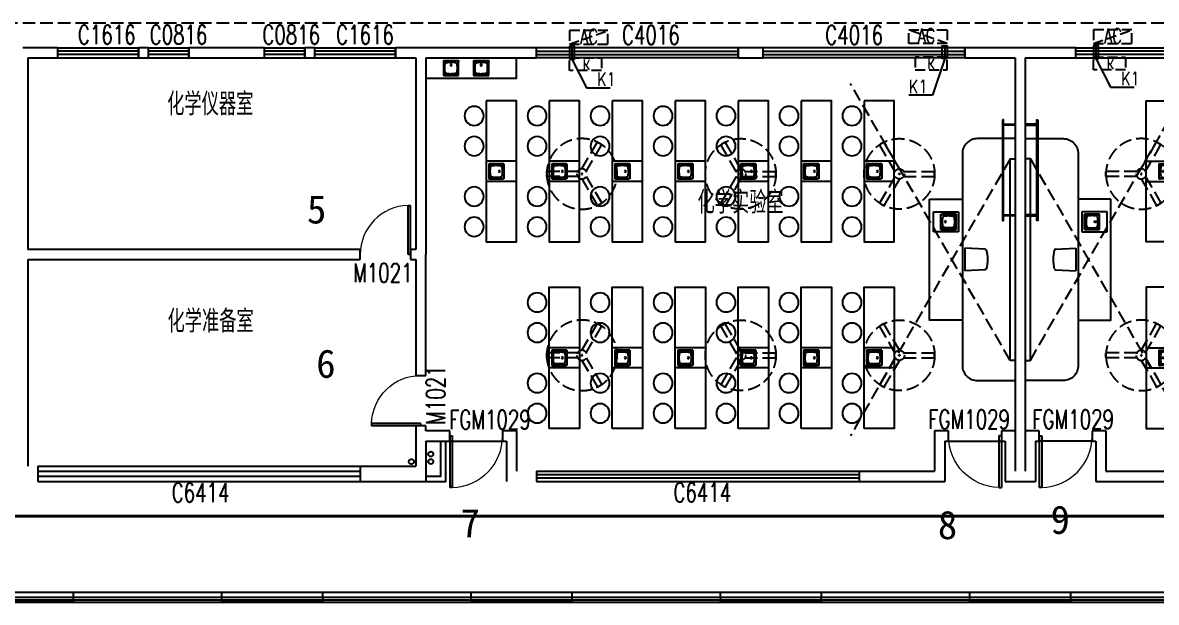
# Model space of a CAD drawing. Extents: x 447078 to 1776277, y 243534 to 519428.
# Drawn here: x 952096 to 974596, y 481541 to 493041 of the extents above; entities that cross this region are included whole.
import ezdxf

# ---------------------------------------------------------------- set-up
doc = ezdxf.new("R2010")
doc.units = 0
doc.header["$LTSCALE"] = 1000
doc.header["$MEASUREMENT"] = 0
for name, pattern in [('AP-02-RETAIL$0$DASH', [0.35, 0.25, -0.1]), ('CCDID0GLB00001', [30, 26.5, -1.5, 0.5, -1.5]), ('DASH', [0.35, 0.25, -0.1]), ('HIDDEN3', [1.905, 1.27, -0.635])]:
    doc.linetypes.add(name, pattern=pattern)
for name, color, linetype in [('A-DOOR', 2, 'Continuous'), ('A-DRAI', 61, 'Continuous'), ('A-EQPM-MECH', 191, 'Continuous'), ('A-FIXT-DASH', 211, 'HIDDEN3'), ('A-FURN', 251, 'Continuous'), ('A-HRAL', 104, 'Continuous'), ('A-HYDR', 1, 'CCDID0GLB00001'), ('A-OVER', 23, 'Continuous'), ('A-WALL', 140, 'Continuous'), ('A-WIND', 2, 'Continuous'), ('A-WIND-IDEN', 4, 'Continuous'), ('G-0-XREF', 2, 'Continuous'), ('G-ANNO-NOTE', 80, 'Continuous'), ('X-连廊栏杆修改', 43, 'Continuous'), ('家具', 9, 'Continuous')]:
    doc.layers.add(name, color=color, linetype=linetype)
doc.layers.add('A桥架图层', color=2, linetype='Continuous', lineweight=40)
doc.styles.add('_TCH_DIM', font='SIMPLEX', dxfattribs={"bigfont": 'GBCBIG'})
doc.styles.add('_TCH_WINDOW', font='SIMPLEX', dxfattribs={"height": 3.5, "bigfont": 'GBCBIG'})
doc.styles.add('CCDI_T_G02', font='simplex.shx', dxfattribs={"width": 0.8, "bigfont": 'zjdz.shx'})
doc.styles.add('CCDI_T_G03', font='')
doc.styles.add('Note$0$CCDI-TOG-02', font='simplex.shx', dxfattribs={"width": 0.8, "bigfont": 'zjdz.shx'})
doc.styles.get('CCDI_T_G03').set_extended_font_data('SimHei')

# ---------------------------------------------------------------- blocks, each defined once
blk = doc.blocks.new('PSG-LG')
at = {"layer": 'A-DRAI'}
for centre in [(32300, 13341), (32300, 13191)]:
    blk.add_circle(centre, 50, dxfattribs=at)
at = {"layer": 'A-HYDR'}
blk.add_circle((31916, 13191), 50, dxfattribs=at)
at = {"layer": 'A-WALL'}
for points in [[(32200, 12800), (32600, 12800), (32600, 13600)], [(32200, 12900), (32500, 12900), (32500, 13600)]]:
    blk.add_lwpolyline(points, dxfattribs=at)
blk = doc.blocks.new('dfc-1')
at = {"layer": 'A-FURN', "linetype": 'DASH'}
for p, q in [((0, 100), (306, 630)), ((87, 50), (392, 580)), ((-87, 50), (-698, 50)), ((-87, -50), (-698, -50)), ((0, -100), (306, -630)), ((87, -50), (392, -580))]:
    blk.add_line(p, q, dxfattribs=at)
for radius in [700, 100, 10]:
    blk.add_circle((0, 0), radius, dxfattribs=at)
for start, end in [(55.904, 64.096), (175.904, 184.096), (295.904, 304.096)]:
    blk.add_arc((0, 0), 700, start, end, dxfattribs=at)
blk = doc.blocks.new('sinkt')
at = {"layer": 'A-FURN'}
for p, q in [((101833719, 17376395), (101833219, 17376395)), ((101833219, 17376395), (101833219, 17375995)), ((101833669, 17376345), (101833369, 17376345)), ((101833369, 17376345), (101833369, 17376045)), ((101833369, 17376345), (101833669, 17376345)), ((101833369, 17376329), (101833393, 17376329)), ((101833623, 17376329), (101833393, 17376329)), ((101833669, 17376045), (101833669, 17376345)), ((101833669, 17376345), (101833669, 17376045)), ((101833719, 17375995), (101833719, 17376395)), ((101833403, 17376221), (101833402, 17376216)), ((101833402, 17376216), (101833402, 17376212)), ((101833402, 17376212), (101833402, 17376207)), ((101833402, 17376207), (101833402, 17376204)), ((101833402, 17376204), (101833402, 17376201)), ((101833402, 17376201), (101833402, 17376198)), ((101833402, 17376198), (101833402, 17376196)), ((101833402, 17376196), (101833402, 17376193)), ((101833402, 17376193), (101833402, 17376187)), ((101833402, 17376187), (101833402, 17376181)), ((101833402, 17376181), (101833402, 17376175)), ((101833402, 17376175), (101833402, 17376169)), ((101833402, 17376169), (101833403, 17376163)), ((101833404, 17376236), (101833403, 17376230)), ((101833403, 17376230), (101833403, 17376226)), ((101833403, 17376226), (101833403, 17376221)), ((101833403, 17376163), (101833403, 17376157)), ((101833403, 17376157), (101833403, 17376151)), ((101833403, 17376151), (101833404, 17376145)), ((101833405, 17376248), (101833404, 17376242)), ((101833404, 17376242), (101833404, 17376236)), ((101833404, 17376145), (101833404, 17376139)), ((101833404, 17376139), (101833404, 17376133)), ((101833404, 17376133), (101833405, 17376127)), ((101833406, 17376259), (101833405, 17376254)), ((101833405, 17376254), (101833405, 17376248)), ((101833405, 17376127), (101833406, 17376121)), ((101833407, 17376269), (101833406, 17376264)), ((101833406, 17376264), (101833406, 17376259)), ((101833406, 17376121), (101833406, 17376115)), ((101833406, 17376115), (101833408, 17376109)), ((101833408, 17376273), (101833407, 17376269)), ((101833409, 17376278), (101833408, 17376273)), ((101833408, 17376109), (101833410, 17376103)), ((101833410, 17376282), (101833409, 17376278)), ((101833412, 17376285), (101833410, 17376282)), ((101833410, 17376103), (101833412, 17376099)), ((101833414, 17376288), (101833412, 17376285)), ((101833412, 17376099), (101833414, 17376095)), ((101833415, 17376291), (101833414, 17376288)), ((101833414, 17376095), (101833417, 17376091)), ((101833418, 17376294), (101833415, 17376291)), ((101833420, 17376296), (101833418, 17376294)), ((101833423, 17376299), (101833420, 17376296)), ((101833425, 17376301), (101833423, 17376299)), ((101833428, 17376303), (101833425, 17376301)), ((101833431, 17376305), (101833428, 17376303)), ((101833435, 17376307), (101833431, 17376305)), ((101833439, 17376309), (101833435, 17376307)), ((101833443, 17376310), (101833439, 17376309)), ((101833448, 17376311), (101833443, 17376310)), ((101833452, 17376312), (101833448, 17376311)), ((101833457, 17376312), (101833452, 17376312)), ((101833463, 17376313), (101833457, 17376312)), ((101833468, 17376314), (101833463, 17376313)), ((101833474, 17376314), (101833468, 17376314)), ((101833479, 17376315), (101833474, 17376314)), ((101833485, 17376315), (101833479, 17376315)), ((101833494, 17376316), (101833485, 17376315)), ((101833503, 17376316), (101833494, 17376316)), ((101833513, 17376316), (101833503, 17376316)), ((101833522, 17376316), (101833513, 17376316)), ((101833532, 17376316), (101833522, 17376316)), ((101833535, 17376316), (101833532, 17376316)), ((101833538, 17376316), (101833535, 17376316)), ((101833541, 17376316), (101833538, 17376316)), ((101833544, 17376316), (101833541, 17376316)), ((101833547, 17376316), (101833544, 17376316)), ((101833552, 17376315), (101833547, 17376316)), ((101833556, 17376315), (101833552, 17376315)), ((101833560, 17376315), (101833556, 17376315)), ((101833564, 17376315), (101833560, 17376315)), ((101833568, 17376314), (101833564, 17376315)), ((101833573, 17376314), (101833568, 17376314)), ((101833578, 17376314), (101833573, 17376314)), ((101833583, 17376313), (101833578, 17376314)), ((101833587, 17376313), (101833583, 17376313)), ((101833592, 17376312), (101833587, 17376313)), ((101833595, 17376312), (101833592, 17376312)), ((101833599, 17376311), (101833595, 17376312)), ((101833602, 17376310), (101833599, 17376311)), ((101833605, 17376309), (101833602, 17376310)), ((101833608, 17376307), (101833605, 17376309)), ((101833611, 17376306), (101833608, 17376307)), ((101833613, 17376304), (101833611, 17376306)), ((101833616, 17376302), (101833613, 17376304)), ((101833618, 17376300), (101833616, 17376302)), ((101833620, 17376297), (101833618, 17376300)), ((101833619, 17376093), (101833622, 17376095)), ((101833622, 17376295), (101833620, 17376297)), ((101833624, 17376292), (101833622, 17376295)), ((101833622, 17376095), (101833624, 17376098)), ((101833625, 17376290), (101833624, 17376292)), ((101833624, 17376098), (101833626, 17376101)), ((101833627, 17376287), (101833625, 17376290)), ((101833626, 17376101), (101833627, 17376105)), ((101833628, 17376284), (101833627, 17376287)), ((101833627, 17376105), (101833629, 17376109)), ((101833629, 17376280), (101833628, 17376284)), ((101833630, 17376276), (101833629, 17376280)), ((101833629, 17376109), (101833630, 17376114)), ((101833631, 17376272), (101833630, 17376276)), ((101833630, 17376114), (101833631, 17376118)), ((101833631, 17376268), (101833631, 17376272)), ((101833632, 17376264), (101833631, 17376268)), ((101833631, 17376123), (101833632, 17376128)), ((101833631, 17376118), (101833631, 17376123)), ((101833633, 17376257), (101833632, 17376264)), ((101833632, 17376131), (101833633, 17376135)), ((101833632, 17376128), (101833632, 17376131)), ((101833634, 17376250), (101833633, 17376257)), ((101833633, 17376135), (101833634, 17376139)), ((101833634, 17376243), (101833634, 17376250)), ((101833635, 17376236), (101833634, 17376243)), ((101833634, 17376142), (101833635, 17376146)), ((101833634, 17376139), (101833634, 17376142)), ((101833636, 17376229), (101833635, 17376236)), ((101833635, 17376151), (101833636, 17376156)), ((101833635, 17376146), (101833635, 17376151)), ((101833636, 17376222), (101833636, 17376229)), ((101833637, 17376215), (101833636, 17376222)), ((101833636, 17376176), (101833637, 17376180)), ((101833636, 17376172), (101833636, 17376176)), ((101833636, 17376167), (101833636, 17376172)), ((101833636, 17376161), (101833636, 17376167)), ((101833636, 17376156), (101833636, 17376161)), ((101833637, 17376207), (101833637, 17376215)), ((101833637, 17376200), (101833637, 17376207)), ((101833637, 17376193), (101833637, 17376200)), ((101833637, 17376189), (101833637, 17376193)), ((101833637, 17376184), (101833637, 17376189)), ((101833637, 17376180), (101833637, 17376184)), ((101833654, 17376195), (101833654, 17376298)), ((101833654, 17376195), (101833654, 17376091)), ((101833219, 17375995), (101833719, 17375995)), ((101833369, 17376060), (101833393, 17376060)), ((101833369, 17376045), (101833669, 17376045)), ((101833369, 17376045), (101833393, 17376045)), ((101833623, 17376060), (101833393, 17376060)), ((101833669, 17376045), (101833393, 17376045)), ((101833417, 17376091), (101833420, 17376088)), ((101833420, 17376088), (101833424, 17376085)), ((101833424, 17376085), (101833430, 17376082)), ((101833430, 17376082), (101833436, 17376079)), ((101833436, 17376079), (101833443, 17376077)), ((101833443, 17376077), (101833450, 17376076)), ((101833450, 17376076), (101833457, 17376075)), ((101833457, 17376075), (101833464, 17376075)), ((101833464, 17376075), (101833472, 17376074)), ((101833472, 17376074), (101833479, 17376074)), ((101833479, 17376074), (101833486, 17376074)), ((101833486, 17376074), (101833493, 17376074)), ((101833493, 17376074), (101833501, 17376073)), ((101833501, 17376073), (101833509, 17376073)), ((101833509, 17376073), (101833516, 17376073)), ((101833516, 17376073), (101833524, 17376073)), ((101833524, 17376073), (101833531, 17376073)), ((101833531, 17376073), (101833538, 17376074)), ((101833538, 17376074), (101833545, 17376074)), ((101833545, 17376074), (101833552, 17376074)), ((101833552, 17376074), (101833558, 17376075)), ((101833558, 17376075), (101833565, 17376075)), ((101833565, 17376075), (101833570, 17376076)), ((101833570, 17376076), (101833575, 17376076)), ((101833575, 17376076), (101833580, 17376076)), ((101833580, 17376076), (101833585, 17376077)), ((101833585, 17376077), (101833590, 17376077)), ((101833590, 17376077), (101833593, 17376078)), ((101833593, 17376078), (101833597, 17376078)), ((101833597, 17376078), (101833600, 17376079)), ((101833600, 17376079), (101833604, 17376081)), ((101833604, 17376081), (101833607, 17376082)), ((101833607, 17376082), (101833609, 17376083)), ((101833609, 17376083), (101833611, 17376085)), ((101833611, 17376085), (101833613, 17376086)), ((101833613, 17376086), (101833615, 17376088)), ((101833615, 17376088), (101833617, 17376090)), ((101833617, 17376090), (101833619, 17376093))]:
    blk.add_line(p, q, dxfattribs=at)
for centre, radius in [((101833393, 17376314), 9.18), ((101833457, 17376195), 15.3)]:
    blk.add_circle(centre, radius, dxfattribs=at)
for centre, start, end in [((101833623, 17376298), 0, 90), ((101833623, 17376091), 270, 0)]:
    blk.add_arc(centre, 30.9, start, end, dxfattribs=at)
blk = doc.blocks.new('CHAIR4')
at = {"layer": 'A-FURN'}
for p, q in [((-449, 226), (0, 248)), ((0, 248), (0, -248)), ((-449, -226), (0, -248))]:
    blk.add_line(p, q, dxfattribs=at)
for centre, radius, start, end in [((267, 0), 767, 164.2925, 195.7075), ((-447, 201), 25, 92.8624, 164.2925), ((-447, -201), 25, 195.7075, 267.1376)]:
    blk.add_arc(centre, radius, start, end, dxfattribs=at)
blk = doc.blocks.new('sinks')
at = {"layer": 'A-FURN'}
for p, q in [((101861908, 17372404), (101861908, 17372383)), ((101861908, 17372154), (101861908, 17372383)), ((101861921, 17372192), (101861921, 17372404)), ((101861933, 17372318), (101861932, 17372312)), ((101861932, 17372312), (101861932, 17372306)), ((101861934, 17372336), (101861933, 17372330)), ((101861933, 17372330), (101861933, 17372324)), ((101861933, 17372324), (101861933, 17372318)), ((101861935, 17372342), (101861934, 17372336)), ((101861937, 17372348), (101861935, 17372342)), ((101861939, 17372353), (101861937, 17372348)), ((101861942, 17372358), (101861939, 17372353)), ((101861944, 17372361), (101861942, 17372358)), ((101861947, 17372364), (101861944, 17372361)), ((101861950, 17372366), (101861947, 17372364)), ((101861953, 17372368), (101861950, 17372366)), ((101861956, 17372370), (101861953, 17372368)), ((101861961, 17372371), (101861956, 17372370)), ((101861966, 17372372), (101861961, 17372371)), ((101861971, 17372373), (101861966, 17372372)), ((101861976, 17372374), (101861971, 17372373)), ((101861981, 17372374), (101861976, 17372374)), ((101861986, 17372374), (101861981, 17372374)), ((101861991, 17372375), (101861986, 17372374)), ((101861997, 17372375), (101861991, 17372375)), ((101862002, 17372375), (101861997, 17372375)), ((101862007, 17372376), (101862002, 17372375)), ((101862012, 17372376), (101862007, 17372376)), ((101862017, 17372376), (101862012, 17372376)), ((101862021, 17372376), (101862017, 17372376)), ((101862026, 17372376), (101862021, 17372376)), ((101862031, 17372376), (101862026, 17372376)), ((101862034, 17372376), (101862031, 17372376)), ((101862036, 17372376), (101862034, 17372376)), ((101862038, 17372376), (101862036, 17372376)), ((101862041, 17372376), (101862038, 17372376)), ((101862043, 17372376), (101862041, 17372376)), ((101862047, 17372376), (101862043, 17372376)), ((101862051, 17372376), (101862047, 17372376)), ((101862055, 17372376), (101862051, 17372376)), ((101862059, 17372376), (101862055, 17372376)), ((101862063, 17372375), (101862059, 17372376)), ((101862067, 17372375), (101862063, 17372375)), ((101862072, 17372374), (101862067, 17372375)), ((101862077, 17372374), (101862072, 17372374)), ((101862082, 17372373), (101862077, 17372374)), ((101862087, 17372373), (101862082, 17372373)), ((101862091, 17372373), (101862087, 17372373)), ((101862094, 17372372), (101862091, 17372373)), ((101862098, 17372371), (101862094, 17372372)), ((101862102, 17372371), (101862098, 17372371)), ((101862106, 17372369), (101862102, 17372371)), ((101862108, 17372368), (101862106, 17372369)), ((101862111, 17372367), (101862108, 17372368)), ((101862113, 17372365), (101862111, 17372367)), ((101862115, 17372363), (101862113, 17372365)), ((101862117, 17372361), (101862115, 17372363)), ((101862120, 17372359), (101862117, 17372361)), ((101862122, 17372357), (101862120, 17372359)), ((101862123, 17372354), (101862122, 17372357)), ((101862125, 17372352), (101862123, 17372354)), ((101862127, 17372349), (101862125, 17372352)), ((101862128, 17372345), (101862127, 17372349)), ((101862129, 17372342), (101862128, 17372345)), ((101862130, 17372338), (101862129, 17372342)), ((101862130, 17372334), (101862130, 17372338)), ((101862131, 17372330), (101862130, 17372334)), ((101862132, 17372326), (101862131, 17372330)), ((101862132, 17372321), (101862132, 17372326)), ((101862132, 17372317), (101862132, 17372321)), ((101862133, 17372312), (101862132, 17372317)), ((101862133, 17372307), (101862133, 17372312)), ((101862145, 17372192), (101862145, 17372404)), ((101862158, 17372404), (101862158, 17372154)), ((101862158, 17372154), (101861908, 17372154)), ((101861932, 17372306), (101861932, 17372300)), ((101861932, 17372300), (101861932, 17372294)), ((101861932, 17372294), (101861932, 17372287)), ((101861932, 17372287), (101861932, 17372281)), ((101861932, 17372281), (101861932, 17372275)), ((101861932, 17372275), (101861932, 17372269)), ((101861932, 17372269), (101861932, 17372263)), ((101861932, 17372263), (101861932, 17372257)), ((101861932, 17372257), (101861933, 17372252)), ((101861933, 17372252), (101861933, 17372246)), ((101861933, 17372246), (101861933, 17372240)), ((101861933, 17372240), (101861934, 17372236)), ((101861934, 17372236), (101861934, 17372232)), ((101861934, 17372232), (101861934, 17372228)), ((101861934, 17372228), (101861935, 17372224)), ((101861935, 17372224), (101861935, 17372220)), ((101861935, 17372220), (101861935, 17372217)), ((101861935, 17372217), (101861936, 17372214)), ((101861936, 17372214), (101861937, 17372211)), ((101861937, 17372211), (101861938, 17372208)), ((101861938, 17372208), (101861939, 17372206)), ((101861939, 17372206), (101861940, 17372204)), ((101861940, 17372204), (101861941, 17372202)), ((101861941, 17372202), (101861943, 17372200)), ((101861943, 17372200), (101861944, 17372199)), ((101861944, 17372199), (101861946, 17372197)), ((101861946, 17372197), (101861948, 17372195)), ((101862033, 17372167), (101861946, 17372167)), ((101861948, 17372195), (101861950, 17372193)), ((101861950, 17372193), (101861953, 17372191)), ((101861953, 17372191), (101861955, 17372190)), ((101861955, 17372190), (101861958, 17372189)), ((101861958, 17372189), (101861962, 17372187)), ((101861962, 17372187), (101861965, 17372186)), ((101861965, 17372186), (101861969, 17372186)), ((101861969, 17372186), (101861973, 17372185)), ((101861973, 17372185), (101861977, 17372185)), ((101861977, 17372185), (101861980, 17372184)), ((101861980, 17372184), (101861983, 17372184)), ((101861983, 17372184), (101861986, 17372183)), ((101861986, 17372183), (101861989, 17372183)), ((101861989, 17372183), (101861992, 17372182)), ((101861992, 17372182), (101861997, 17372182)), ((101861997, 17372182), (101862001, 17372182)), ((101862001, 17372182), (101862005, 17372181)), ((101862005, 17372181), (101862009, 17372181)), ((101862009, 17372181), (101862014, 17372181)), ((101862014, 17372181), (101862017, 17372181)), ((101862017, 17372181), (101862021, 17372181)), ((101862021, 17372181), (101862024, 17372180)), ((101862024, 17372180), (101862028, 17372180)), ((101862028, 17372180), (101862031, 17372180)), ((101862031, 17372180), (101862037, 17372180)), ((101862033, 17372167), (101862119, 17372167)), ((101862037, 17372180), (101862043, 17372180)), ((101862043, 17372180), (101862050, 17372180)), ((101862050, 17372180), (101862056, 17372181)), ((101862056, 17372181), (101862062, 17372181)), ((101862062, 17372181), (101862068, 17372182)), ((101862068, 17372182), (101862073, 17372183)), ((101862073, 17372183), (101862079, 17372183)), ((101862079, 17372183), (101862085, 17372184)), ((101862085, 17372184), (101862090, 17372185)), ((101862090, 17372185), (101862094, 17372185)), ((101862094, 17372185), (101862097, 17372185)), ((101862097, 17372185), (101862101, 17372186)), ((101862101, 17372186), (101862104, 17372187)), ((101862104, 17372187), (101862107, 17372188)), ((101862107, 17372188), (101862110, 17372189)), ((101862110, 17372189), (101862112, 17372190)), ((101862112, 17372190), (101862114, 17372192)), ((101862114, 17372192), (101862116, 17372193)), ((101862116, 17372193), (101862119, 17372195)), ((101862119, 17372195), (101862120, 17372197)), ((101862120, 17372197), (101862122, 17372198)), ((101862122, 17372198), (101862124, 17372200)), ((101862124, 17372200), (101862125, 17372202)), ((101862125, 17372202), (101862127, 17372204)), ((101862127, 17372204), (101862128, 17372207)), ((101862128, 17372207), (101862129, 17372210)), ((101862129, 17372210), (101862130, 17372212)), ((101862130, 17372215), (101862131, 17372218)), ((101862130, 17372212), (101862130, 17372215)), ((101862131, 17372222), (101862132, 17372226)), ((101862131, 17372218), (101862131, 17372222)), ((101862132, 17372234), (101862133, 17372238)), ((101862132, 17372230), (101862132, 17372234)), ((101862132, 17372226), (101862132, 17372230)), ((101862134, 17372300), (101862133, 17372307)), ((101862133, 17372252), (101862134, 17372255)), ((101862133, 17372248), (101862133, 17372252)), ((101862133, 17372245), (101862133, 17372248)), ((101862133, 17372241), (101862133, 17372245)), ((101862133, 17372238), (101862133, 17372241)), ((101862134, 17372292), (101862134, 17372300)), ((101862134, 17372284), (101862134, 17372292)), ((101862134, 17372276), (101862134, 17372284)), ((101862134, 17372268), (101862134, 17372276)), ((101862134, 17372266), (101862134, 17372268)), ((101862134, 17372263), (101862134, 17372266)), ((101862134, 17372260), (101862134, 17372263)), ((101862134, 17372258), (101862134, 17372260)), ((101862134, 17372255), (101862134, 17372258))]:
    blk.add_line(p, q, dxfattribs=at)
blk.add_lwpolyline([(101862158, 17372404), (101861908, 17372404)], dxfattribs=at)
for centre, radius in [((101862033, 17372330), 12.8), ((101862132, 17372383), 7.65)]:
    blk.add_circle(centre, radius, dxfattribs=at)
for centre, start, end in [((101861946, 17372192), 180, 270), ((101862119, 17372192), 270, 0)]:
    blk.add_arc(centre, 25.7, start, end, dxfattribs=at)
blk = doc.blocks.new('HXSYS')
at = {"layer": 'A-FURN'}
for p, q in [((700, 2050), (1300, 2050)), ((1950, 2050), (2550, 2050)), ((3200, 2050), (3800, 2050)), ((4450, 2050), (5050, 2050)), ((5700, 2050), (6300, 2050)), ((6950, 2050), (7550, 2050)), ((8200, 2050), (8800, 2050)), ((700, 1650), (1300, 1650)), ((1950, 1650), (2550, 1650)), ((3200, 1650), (3800, 1650)), ((4450, 1650), (5050, 1650)), ((5700, 1650), (6300, 1650)), ((6950, 1650), (7550, 1650)), ((8200, 1650), (8800, 1650)), ((700, -1650), (1300, -1650)), ((1950, -1650), (2550, -1650)), ((3200, -1650), (3800, -1650)), ((4450, -1650), (5050, -1650)), ((5700, -1650), (6300, -1650)), ((6950, -1650), (7550, -1650)), ((700, -2050), (1300, -2050)), ((1950, -2050), (2550, -2050)), ((3200, -2050), (3800, -2050)), ((4450, -2050), (5050, -2050)), ((5700, -2050), (6300, -2050)), ((6950, -2050), (7550, -2050))]:
    blk.add_line(p, q, dxfattribs=at)
for points in [[(1300, 3250), (1300, 450), (700, 450), (700, 3250)], [(2550, 3250), (2550, 450), (1950, 450), (1950, 3250)], [(3800, 3250), (3800, 450), (3200, 450), (3200, 3250)], [(5050, 3250), (5050, 450), (4450, 450), (4450, 3250)], [(6300, 3250), (6300, 450), (5700, 450), (5700, 3250)], [(7550, 3250), (7550, 450), (6950, 450), (6950, 3250)], [(8800, 3250), (8800, 450), (8200, 450), (8200, 3250)], [(-1700, 2785), (-1700, 2765), (-1470, 2765), (-1470, 2785)], [(-1450, 2875), (-1450, 875), (-1470, 875), (-1470, 2875)], [(-1600, -1900), (-1600, 2100), (-1700, 2100), (-1700, -1900)], [(0, 1300), (-650, 1300), (-650, -1100), (0, -1100)], [(-1700, 985), (-1700, 965), (-1470, 965), (-1470, 985)], [(1300, -3250), (1300, -450), (700, -450), (700, -3250)], [(2550, -3250), (2550, -450), (1950, -450), (1950, -3250)], [(3800, -3250), (3800, -450), (3200, -450), (3200, -3250)], [(5050, -3250), (5050, -450), (4450, -450), (4450, -3250)], [(6300, -3250), (6300, -450), (5700, -450), (5700, -3250)], [(7550, -3250), (7550, -450), (6950, -450), (6950, -3250)]]:
    blk.add_lwpolyline(points, close=True, dxfattribs=at)
for centre in [(1540, 2950), (2790, 2950), (4040, 2950), (5290, 2950), (6540, 2950), (7790, 2950), (9040, 2950), (1540, 2350), (2790, 2350), (4040, 2350), (5290, 2350), (6540, 2350), (7790, 2350), (9040, 2350), (1540, 1350), (2790, 1350), (4040, 1350), (5290, 1350), (6540, 1350), (7790, 1350), (9040, 1350), (1540, 750), (2790, 750), (4040, 750), (5290, 750), (6540, 750), (7790, 750), (9040, 750), (1540, -750), (2790, -750), (4040, -750), (5290, -750), (6540, -750), (7790, -750), (1540, -1350), (2790, -1350), (4040, -1350), (5290, -1350), (6540, -1350), (7790, -1350), (1540, -2350), (2790, -2350), (4040, -2350), (5290, -2350), (6540, -2350), (7790, -2350), (1540, -2950), (2790, -2950), (4040, -2950), (5290, -2950), (6540, -2950), (7790, -2950)]:
    blk.add_circle(centre, 190, dxfattribs=at)
at = {"layer": '家具', "linetype": 'DASH'}
for points in [[(-1600, -1900), (1572, 3594)], [(-1600, 2100), (1572, -3394)]]:
    blk.add_lwpolyline(points, dxfattribs=at)
at = {"layer": '家具'}
blk.add_lwpolyline([(-1700, 2500), (-950, 2500, -0.414214), (-650, 2200), (-650, -2000, -0.414214), (-950, -2300), (-1700, -2300)], format="xyb", dxfattribs=at)
at = {"layer": 'A-FURN', "extrusion": (0, 0, -1), "zscale": -1, "rotation": 180}
for p in [(-600, 1800), (-3750, 1800), (-600, -1800), (-3750, -1800)]:
    blk.add_blockref('dfc-1', p, dxfattribs=at)
at = {"layer": 'A-FURN', "rotation": 180}
for name, p in [('dfc-1', (6900, 1800)), ('sinkt', (101833144, 17377045)), ('dfc-1', (6900, -1800))]:
    blk.add_blockref(name, p, dxfattribs=at)
at = {"layer": 'A-FURN', "xscale": 1.19999985396862, "yscale": 1.19999985396862, "zscale": 1.19999985396862, "rotation": 90}
for p in [(20847832, -122232575), (20849082, -122232575), (20850332, -122232575), (20851582, -122232575), (20852832, -122232575), (20854082, -122232575), (20855332, -122232575), (20847832, -122236275), (20849082, -122236275), (20850332, -122236275), (20851582, -122236275), (20852832, -122236275), (20854082, -122236275)]:
    blk.add_blockref('sinks', p, dxfattribs=at)
at = {"layer": 'A-FURN', "xscale": 0.9000000059604645, "yscale": 0.9000000059604645, "zscale": 0.9000000059604645}
blk.add_blockref('CHAIR4', (-700, 100), dxfattribs=at)
blk = doc.blocks.new('KT-SWSN')
at = {"layer": 'A-EQPM-MECH', "linetype": 'DASH', "ltscale": 0.8}
blk.add_line((934546, 493315), (935311, 493581), dxfattribs=at)
for points in [[(934546, 493315), (935311, 493315), (935311, 493581), (934546, 493581)], [(935183, 492788), (934546, 492788), (934546, 493038), (935183, 493038)]]:
    blk.add_lwpolyline(points, close=True, dxfattribs=at)
at = {"layer": 'A-EQPM-MECH'}
blk.add_lwpolyline([(934546, 493013), (934646, 493013), (934646, 493263), (934546, 493263)], close=True, dxfattribs=at)
blk.add_lwpolyline([(934596, 493263), (934596, 493013)], dxfattribs=at)
at = {"layer": 'A-FIXT-DASH'}
blk.add_lwpolyline([(934596, 493013), (934887, 492446), (935357, 492446)], dxfattribs=at)
at = {"layer": 'A-EQPM-MECH', "style": '_TCH_DIM', "width": 0.705882}
blk.add_text('AC', height=297.5, dxfattribs=at).set_placement((934762, 493315))
at = {"layer": 'A-EQPM-MECH', "style": 'Note$0$CCDI-TOG-02', "text_generation_flag": 4, "width": 0.8}
blk.add_text('K', height=200, dxfattribs=at).set_placement((934822, 493006))
at = {"layer": 'A-FIXT-DASH', "style": 'CCDI_T_G02', "width": 0.8}
blk.add_text('K1', height=265.8, dxfattribs=at).set_placement((935094, 492483))
blk = doc.blocks.new('bc-kty')
at = {"layer": 'A-EQPM-MECH', "linetype": 'DASH', "ltscale": 0.8}
blk.add_line((100, 176), (-665, 443), dxfattribs=at)
for points in [[(100, 176), (-665, 176), (-665, 443), (100, 443)], [(-538, -350), (100, -350), (100, -100), (-538, -100)]]:
    blk.add_lwpolyline(points, close=True, dxfattribs=at)
at = {"layer": 'A-EQPM-MECH'}
blk.add_lwpolyline([(100, -125), (0, -125), (0, 125), (100, 125)], close=True, dxfattribs=at)
blk.add_lwpolyline([(50, 125), (50, -125)], dxfattribs=at)
at = {"layer": 'A-FIXT-DASH'}
blk.add_lwpolyline([(50, -125), (-194, -849), (-664, -849)], dxfattribs=at)
at = {"layer": 'A-EQPM-MECH', "style": '_TCH_DIM', "width": 0.705882}
blk.add_text('AC', height=297.5, dxfattribs=at).set_placement((-487, 176))
at = {"layer": 'A-EQPM-MECH', "style": 'Note$0$CCDI-TOG-02', "text_generation_flag": 4, "width": 0.8}
blk.add_text('K', height=200, dxfattribs=at).set_placement((-284, -132))
at = {"layer": 'A-FIXT-DASH', "style": 'CCDI_T_G02', "width": 0.8}
blk.add_text('K1', height=265.8, dxfattribs=at).set_placement((-664, -812))
blk = doc.blocks.new('LGEET2423')
at = {"layer": 'X-连廊栏杆修改'}
for points in [[(23300, 200), (25300, 200), (25300, 0), (23300, 0)], [(28250, 200), (30250, 200), (30250, 0), (28250, 0)], [(33200, 200), (35200, 200), (35200, 0), (33200, 0)], [(38150, 200), (40150, 200), (40150, 0), (38150, 0)], [(43100, 200), (45100, 200), (45100, 0), (43100, 0)]]:
    blk.add_lwpolyline(points, close=True, dxfattribs=at)
blk = doc.blocks.new('$DorLib2D$00000001')
for p, q in [((0.45, 0.975), (0.5, 0.975)), ((0.45, 0), (0.45, 0.975)), ((0.5, 0), (0.5, 0.975)), ((0.5, 0), (0.45, 0))]:
    blk.add_line(p, q)
at = {"lineweight": 13}
blk.add_arc((0.475, 0), 0.975, 91.4693, 180, dxfattribs=at)
blk = doc.blocks.new('$TCHSYS$WIN2D')
for p, q in [((-0.5, 0.5), (0.5, 0.5)), ((-0.5, 0.5), (-0.5, -0.5)), ((0.5, 0.5), (0.5, -0.5)), ((0.5, 0.1667), (-0.5, 0.1667)), ((0.5, -0.1667), (-0.5, -0.1667)), ((-0.5, -0.5), (0.5, -0.5))]:
    blk.add_line(p, q)

msp = doc.modelspace()

# ---------------------------------------------------------------- linework, layer by layer
at = {"layer": 'A-DOOR'}
for p, q in [((960570.6, 484741.4), (961620.6, 484741.4)), ((970470.6, 484741.4), (971520.6, 484741.4)), ((973320.6, 484741.4), (972270.6, 484741.4))]:
    msp.add_line(p, q, dxfattribs=at)
at = {"layer": 'A-FURN'}
msp.add_lwpolyline([(960095.6, 492341.4), (960095.6, 491941.4), (961895.6, 491941.4), (961895.6, 492341.4)], dxfattribs=at)
at = {"layer": 'A-HRAL'}
for points in [[(927845.6, 483941.4), (927845.6, 481591.4), (984795.6, 481591.4)], [(927895.6, 483941.4), (927895.6, 481641.4), (984795.6, 481641.4)]]:
    msp.add_lwpolyline(points, dxfattribs=at)
at = {"layer": 'A-OVER', "linetype": 'AP-02-RETAIL$0$DASH'}
msp.add_line((950695.6, 493041.4), (989795.6, 493041.4), dxfattribs=at)
at = {"layer": 'A-OVER'}
for points in [[(927795.6, 483941.4), (927795.6, 481541.4), (984795.6, 481541.4)], [(927995.6, 483941.4), (927995.6, 481741.4), (984795.6, 481741.4)], [(951095.6, 481741.4), (953095.6, 481741.4)], [(956045.6, 481741.4), (958045.6, 481741.4)], [(960995.6, 481741.4), (962995.6, 481741.4)], [(965945.6, 481741.4), (969049.1, 481741.4)], [(970895.6, 481741.4), (972895.6, 481741.4)]]:
    msp.add_lwpolyline(points, dxfattribs=at)
at = {"layer": 'A-WALL'}
for p, q in [((952795.6, 492541.4), (952095.6, 492541.4)), ((952795.6, 492341.4), (952795.6, 492541.4)), ((954595.6, 492541.4), (954395.6, 492541.4)), ((954395.6, 492541.4), (954395.6, 492341.4)), ((954595.6, 492341.4), (954595.6, 492541.4)), ((956895.6, 492541.4), (955395.6, 492541.4)), ((955395.6, 492541.4), (955395.6, 492341.4)), ((956895.6, 492341.4), (956895.6, 492541.4)), ((957895.6, 492541.4), (957695.6, 492541.4)), ((957695.6, 492541.4), (957695.6, 492341.4)), ((957895.6, 492341.4), (957895.6, 492541.4)), ((959995.6, 492541.4), (959495.6, 492541.4)), ((959495.6, 492541.4), (959495.6, 492341.4)), ((962295.6, 492541.4), (959995.6, 492541.4)), ((962295.6, 492341.4), (962295.6, 492541.4)), ((966795.6, 492541.4), (966295.6, 492541.4)), ((966295.6, 492541.4), (966295.6, 492341.4)), ((966795.6, 492341.4), (966795.6, 492541.4)), ((971895.6, 492541.4), (970795.6, 492541.4)), ((970795.6, 492541.4), (970795.6, 492341.4)), ((972995, 492541.4), (971895.6, 492541.4)), ((972995, 492341.4), (972995, 492541.4)), ((952195.6, 492341.4), (952195.6, 488541.4)), ((952195.6, 492341.4), (952795.6, 492341.4)), ((954395.6, 492341.4), (954595.6, 492341.4)), ((955395.6, 492341.4), (956895.6, 492341.4)), ((957695.6, 492341.4), (957895.6, 492341.4)), ((959495.6, 492341.4), (959895.6, 492341.4)), ((959895.6, 492341.4), (959895.6, 488541.4)), ((960095.6, 492341.4), (960095.6, 488441.4)), ((960095.6, 492341.4), (962295.6, 492341.4)), ((966295.6, 492341.4), (966795.6, 492341.4)), ((970795.6, 492341.4), (971795.6, 492341.4)), ((971795.6, 492341.4), (971795.6, 484141.4)), ((971995.6, 492341.4), (971995.6, 484141.4)), ((971995.6, 492341.4), (972995, 492341.4)), ((958795.6, 488541.4), (952195.6, 488541.4)), ((958795.6, 488341.4), (958795.6, 488541.4)), ((959895.6, 488541.4), (959795.6, 488541.4)), ((959795.6, 488541.4), (959795.6, 488341.4)), ((952195.6, 488341.4), (958795.6, 488341.4)), ((952195.6, 488341.4), (952195.6, 484241.4)), ((959795.6, 488341.4), (959895.6, 488341.4)), ((959895.6, 488341.4), (959895.6, 486041.4)), ((960095.6, 486041.4), (960095.6, 488441.4)), ((959895.6, 486041.4), (960095.6, 486041.4)), ((960095.6, 485041.4), (959895.6, 485041.4)), ((959895.6, 485041.4), (959895.6, 484841.4)), ((960095.6, 484941.4), (960095.6, 485041.4)), ((960570.6, 484941.4), (960095.6, 484941.4)), ((960570.6, 484741.4), (960570.6, 484941.4)), ((961895.6, 484941.4), (961620.6, 484941.4)), ((961620.6, 484941.4), (961620.6, 484741.4)), ((961895.6, 484941.4), (961895.6, 484141.4)), ((970195.6, 484941.4), (970195.6, 484141.4)), ((970470.6, 484941.4), (970195.6, 484941.4)), ((970470.6, 484741.4), (970470.6, 484941.4)), ((971795.6, 484941.4), (971520.6, 484941.4)), ((971520.6, 484941.4), (971520.6, 484741.4)), ((972270.6, 484941.4), (971995.6, 484941.4)), ((972270.6, 484741.4), (972270.6, 484941.4)), ((973595.6, 484941.4), (973320.6, 484941.4)), ((973320.6, 484941.4), (973320.6, 484741.4)), ((973595.6, 484941.4), (973595.6, 484141.4)), ((959895.6, 484841.4), (959895.6, 484241.4)), ((960095.6, 484741.4), (960570.6, 484741.4)), ((960095.6, 484741.4), (960095.6, 483941.4)), ((961620.6, 484741.4), (961695.6, 484741.4)), ((961695.6, 484741.4), (961695.6, 483941.4)), ((970395.6, 484741.4), (970395.6, 483941.4)), ((970395.6, 484741.4), (970470.6, 484741.4)), ((971520.6, 484741.4), (971595.6, 484741.4)), ((971595.6, 484741.4), (971595.6, 483941.4)), ((972195.6, 484741.4), (972195.6, 483941.4)), ((972195.6, 484741.4), (972270.6, 484741.4)), ((973320.6, 484741.4), (973395.6, 484741.4)), ((973395.6, 484741.4), (973395.6, 483941.4)), ((958795.6, 484241.4), (959895.6, 484241.4)), ((968695.6, 484141.4), (970195.6, 484141.4)), ((971795.6, 484141.4), (971795.6, 484141.4)), ((971995.6, 484141.4), (971995.6, 484141.4)), ((973595.6, 484141.4), (975095.6, 484141.4)), ((958795.6, 483941.4), (960095.6, 483941.4)), ((968695.6, 483941.4), (970395.6, 483941.4)), ((971595.6, 483941.4), (971895.6, 483941.4)), ((971895.6, 483941.4), (972195.6, 483941.4)), ((973395.6, 483941.4), (975095.6, 483941.4))]:
    msp.add_line(p, q, dxfattribs=at)
at = {"layer": 'A-WIND'}
for p, q in [((952395.6, 484241.4), (952395.6, 483941.4)), ((952395.6, 484241.4), (958795.6, 484241.4)), ((958795.6, 484241.4), (958795.6, 483941.4)), ((952395.6, 484141.4), (958795.6, 484141.4)), ((952395.6, 484041.4), (958795.6, 484041.4)), ((962295.6, 484141.4), (962295.6, 483941.4)), ((962295.6, 484141.4), (968695.6, 484141.4)), ((962295.6, 484074.7), (968695.6, 484074.7)), ((962295.6, 484008.1), (968695.6, 484008.1)), ((968695.6, 484141.4), (968695.6, 483941.4)), ((952395.6, 483941.4), (958795.6, 483941.4)), ((962295.6, 483941.4), (968695.6, 483941.4))]:
    msp.add_line(p, q, dxfattribs=at)
at = {"layer": 'A桥架图层'}
msp.add_line((933972.6, 483250.5), (992195.7, 483250.5), dxfattribs=at)

# ---------------------------------------------------------------- block references
at = {"layer": 'A-DOOR'}
for p, xscale, yscale, zscale, rotation in [((959295.6, 488441.4), -1000, -1000, -1000, 180.0000000097266), ((959995.6, 485541.4), 1000, -1000, 1000, 269.9999999995628), ((961095.6, 484841.4), -1050, -1050, -1050, 359.9999999998684), ((970995.6, 484841.4), 1050, -1050, 1050, 359.9999999998689), ((972795.6, 484841.4), 1050, 1050, 1050, 180.000000000131)]:
    msp.add_blockref('$DorLib2D$00000001', p, dxfattribs=dict(at, xscale=xscale, yscale=yscale, zscale=zscale, rotation=rotation))
at = {"layer": 'A-EQPM-MECH'}
for p in [(28400, -697), (38800, -683.6)]:
    msp.add_blockref('KT-SWSN', p, dxfattribs=at)
at = {"layer": 'A-FURN', "xscale": -1.19999985396862, "yscale": 1.19999985396862, "zscale": 1.19999985396862}
for p in [(123195020.2, -20354590.7), (123195620.2, -20354590.7)]:
    msp.add_blockref('sinks', p, dxfattribs=at)
at = {"layer": 'A-WALL'}
for name, p in [('bc-kty', (970345.6, 492454.8)), ('HXSYS', (973695.6, 488241.4)), ('LGEET2423', (927795.6, 481541.4))]:
    msp.add_blockref(name, p, dxfattribs=at)
at = {"layer": 'A-WALL', "xscale": -1}
msp.add_blockref('HXSYS', (970095.6, 488241.4), dxfattribs=at)
at = {"layer": 'A-WIND', "yscale": 200}
for p, xscale, zscale, rotation in [((953595.6, 492441.4), -1600, -1600, 179.9999999998109), ((954995.6, 492441.4), -800, -800, 179.9999999998109), ((957295.6, 492441.4), -800, -800, 179.9999999998109), ((958695.6, 492441.4), -1600, -1600, 179.9999999998109), ((964295.6, 492441.4), 4000, 4000, 179.9999999998108), ((968795.6, 492441.4), 4000, 4000, 179.9999999998108), ((974995, 492441.4), -4000, -4000, 179.999999999811)]:
    msp.add_blockref('$TCHSYS$WIN2D', p, dxfattribs=dict(at, xscale=xscale, zscale=zscale, rotation=rotation))
at = {"layer": 'G-0-XREF'}
msp.add_blockref('PSG-LG', (927895.6, 471141.4), dxfattribs=at)

# ---------------------------------------------------------------- texts
at = {"layer": 'A-WIND-IDEN', "style": '_TCH_WINDOW', "width": 0.705882}
for s, rotation, p in [('C1616', 360, (953191.1, 492614.3)), ('C0816', 360, (954615.6, 492614.3)), ('C0816', 360, (956852.6, 492614.3)), ('C1616', 360, (958317.1, 492614.3)), ('C4016', 360, (963990.6, 492608.3)), ('C4016', 360, (968024.6, 492608.3)), ('M1021', 360, (958653.1, 487890.8)), ('M1021', 90, (960481.9, 485062.9)), ('FGM1029', 360, (960558.1, 484978.5)), ('FGM1029', 360, (970068.9, 484985.8)), ('FGM1029', 360, (972133.1, 484985.8)), ('C6414', 360, (955052.6, 483531.3)), ('C6414', 360, (965011.6, 483531.8))]:
    msp.add_text(s, height=375, rotation=rotation, dxfattribs=at).set_placement(p)
at = {"layer": 'G-ANNO-NOTE', "style": 'CCDI_T_G02', "width": 0.8}
for s, p in [('化学仪器室', (954964.1, 491202.5)), ('化学实验室', (965489.3, 489251.9)), ('化学准备室', (954971.2, 486894))]:
    msp.add_text(s, height=450, dxfattribs=at).set_placement(p)
at = {"layer": 'G-ANNO-NOTE', "style": 'CCDI_T_G03'}
for s, p in [('      5', (955439.7, 489057.6, 0)), ('      6', (955623.2, 485995.3, 0)), ('      7', (958488.1, 482830.1, 0)), ('      8', (967961.7, 482795.5, 0)), ('      9', (970199.1, 482898.7, 0))]:
    msp.add_text(s, height=563.29, dxfattribs=at).set_placement(p)

doc.saveas('drawing.dxf')
